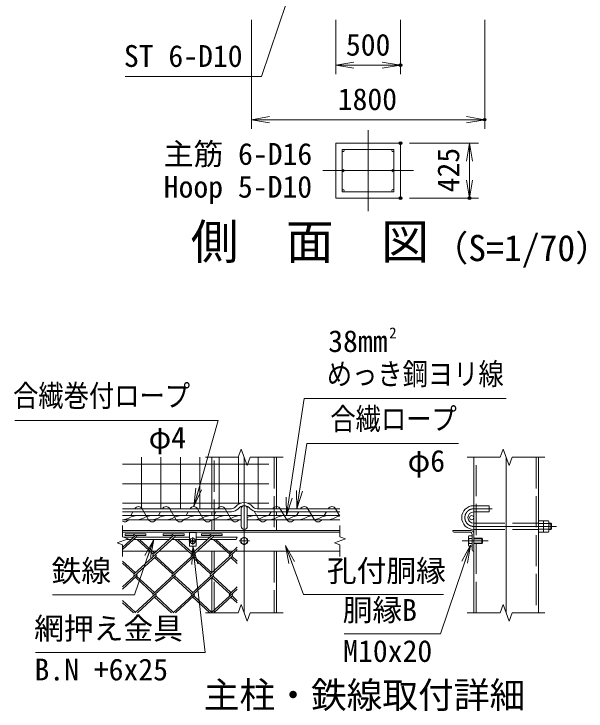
# Model space of a CAD drawing. Units: millimetres at full size. Extents: x -14700 to 14700, y -10395 to 10395.
# Drawn here: x 1442 to 5857, y -7161 to -1782 of the extents above; entities that cross this region are included whole.
import ezdxf
from ezdxf.enums import TextEntityAlignment as Align

# ---------------------------------------------------------------- set-up
doc = ezdxf.new("R2010")
doc.units = ezdxf.units.MM
doc.header["$LTSCALE"] = 40
doc.header["$PDMODE"] = 32
doc.header["$PDSIZE"] = 20
doc.linetypes.add('DASHED', pattern=[7.5, 6, -1.5])
doc.linetypes.add('USER1', pattern=[50.8, 31.75, -6.35, 6.35, -6.35])
for name, color, linetype, lineweight in [('0-0_D-STR3', 3, 'Continuous', 13), ('0-1_D-STR1', 1, 'Continuous', 18), ('0-2_D-BMK', 2, 'USER1', 13), ('0-3_D-STR4', 7, 'Continuous', 18), ('0-6_D-STR-DIM', 7, 'Continuous', 13), ('0-7_0', 7, 'Continuous', 18), ('0-9_D-STR-TXT', 7, 'Continuous', 13), ('0-A_D-TTL-TXT', 7, 'Continuous', 13), ('0-B_D-STR2', 7, 'Continuous', 13)]:
    doc.layers.add(name, color=color, linetype=linetype, lineweight=lineweight)
doc.layers.add('0-8_Defpoints', color=253, linetype='Continuous')
doc.styles.add('ＭＳ ゴシック', font='')
doc.styles.get('ＭＳ ゴシック').set_extended_font_data('MS Gothic')

# ---------------------------------------------------------------- blocks, each defined once
blk = doc.blocks.new('_Open')
at = {"layer": '0-7_0'}
blk.add_line((-40, 6.67), (0, 0), dxfattribs=at)
blk.add_lwpolyline([(-40, -6.67), (0, 0), (-40, 0)], dxfattribs=at)

msp = doc.modelspace()

# ---------------------------------------------------------------- linework, layer by layer
at = {"layer": '0-0_D-STR3', "linetype": 'DASHED'}
for p, q in [((4989.77, -5575.8), (5109.77, -5575.8)), ((5109.77, -5575.8), (5109.77, -5623.8)), ((4989.77, -5623.8), (5109.77, -5623.8)), ((4989.77, -5711.8), (5489.78, -5711.8)), ((4989.77, -5759.8), (5489.78, -5759.8))]:
    msp.add_line(p, q, dxfattribs=at)
at = {"layer": '0-0_D-STR3'}
for p, q in [((3120.04, -5599.8), (2279.74, -5599.8)), ((3121.72, -5623.8), (2279.74, -5623.8)), ((3194.87, -5735.8), (3194.87, -5599.8)), ((3242.87, -5735.8), (3242.87, -5599.8)), ((3316.02, -5623.8), (3957.99, -5623.8)), ((3317.69, -5599.8), (3957.99, -5599.8)), ((2279.74, -5651.8), (3194.87, -5651.8)), ((2279.74, -5683.8), (3194.87, -5683.8)), ((3242.87, -5651.8), (3957.99, -5651.8)), ((3242.87, -5683.8), (3957.99, -5683.8)), ((5489.78, -5692), (5489.78, -5779.6)), ((5489.78, -5692), (5526.58, -5692)), ((5529.78, -5692), (5529.78, -5779.6)), ((5529.78, -5692), (5566.58, -5692)), ((5529.78, -5701.33), (5529.78, -5770.27)), ((5569.78, -5701.33), (5569.78, -5770.27)), ((5489.78, -5713.9), (5526.58, -5713.9)), ((5529.78, -5713.9), (5566.58, -5713.9)), ((5569.78, -5711.8), (5585.99, -5711.8)), ((5569.78, -5715.59), (5589.78, -5715.59)), ((5589.78, -5715.59), (5585.99, -5711.8)), ((5585.99, -5711.8), (5585.99, -5759.8)), ((5589.78, -5715.59), (5589.78, -5756.01)), ((2795.41, -5887.8), (2795.41, -5783.8)), ((4949.77, -5814.8), (4953.39, -5808.54)), ((4953.39, -5808.54), (4977.77, -5808.54)), ((4977.77, -5808.54), (4977.77, -5887.06)), ((5489.78, -5757.7), (5526.58, -5757.7)), ((5489.78, -5779.6), (5526.58, -5779.6)), ((5529.78, -5757.7), (5566.58, -5757.7)), ((5529.78, -5779.6), (5566.58, -5779.6)), ((5569.78, -5759.8), (5585.99, -5759.8)), ((2364.69, -5819.8), (2287.39, -5819.8)), ((2347.22, -5835.8), (2312.71, -5835.8)), ((2642.14, -5835.8), (2365.7, -5835.8)), ((2659.6, -5819.8), (2383.16, -5819.8)), ((2660.61, -5835.8), (2795.41, -5835.8)), ((2678.07, -5819.8), (2795.41, -5819.8)), ((2814.09, -5846.23), (2808.01, -5846.34)), ((2808.01, -5846.34), (2808.01, -5849.27)), ((2808.01, -5846.34), (2808.01, -5849.27)), ((2814.09, -5849.37), (2808.01, -5849.27)), ((2817.81, -5844.34), (2814.09, -5846.23)), ((2817.81, -5851.26), (2814.09, -5849.37)), ((2817.88, -5844.27), (2819.84, -5840.58)), ((2817.88, -5851.33), (2819.84, -5855.02)), ((2819.95, -5834.4), (2819.84, -5840.58)), ((2819.95, -5861.2), (2819.84, -5855.02)), ((2819.85, -5834.4), (2822.87, -5834.4)), ((2819.95, -5861.2), (2822.87, -5861.2)), ((2822.87, -5834.4), (2822.98, -5840.58)), ((2822.87, -5861.2), (2822.98, -5855.02)), ((2824.94, -5844.27), (2822.98, -5840.58)), ((2824.94, -5851.33), (2822.98, -5855.02)), ((2825.01, -5844.34), (2828.73, -5846.23)), ((2825.01, -5851.26), (2828.73, -5849.37)), ((2828.73, -5849.37), (2834.81, -5849.27)), ((2847.41, -5819.8), (2954.51, -5819.8)), ((2847.41, -5835.8), (2937.05, -5835.8)), ((2955.99, -5835.8), (3155.98, -5835.8)), ((2973.45, -5819.8), (3165.21, -5819.8)), ((3192.87, -5832.79), (3218.87, -5817.78)), ((3192.87, -5862.81), (3192.87, -5832.79)), ((3218.87, -5877.82), (3192.87, -5862.81)), ((3218.87, -5817.78), (3244.87, -5832.79)), ((3244.87, -5862.81), (3218.87, -5877.82)), ((3244.87, -5832.79), (3244.87, -5862.81)), ((4949.77, -5814.8), (4949.77, -5880.8)), ((4953.39, -5828.17), (4977.77, -5828.17)), ((4989.77, -5827.8), (5051.77, -5827.8)), ((4989.77, -5831.4), (5055.37, -5831.4)), ((5051.77, -5827.8), (5057.77, -5833.8)), ((5057.77, -5833.8), (5057.77, -5861.8)), ((2847.41, -5887.8), (2795.41, -5887.8)), ((4949.77, -5880.8), (4953.39, -5887.06)), ((4953.39, -5867.43), (4977.77, -5867.43)), ((4953.39, -5887.06), (4977.77, -5887.06)), ((4989.77, -5864.2), (5055.37, -5864.2)), ((4989.77, -5867.8), (5051.77, -5867.8))]:
    msp.add_line(p, q, dxfattribs=at)
at = {"layer": '0-0_D-STR3', "color": 4}
for p, q in [((2360.37, -5623.8), (2343.79, -5651.8)), ((2431.44, -5599.8), (2481.18, -5683.8)), ((2573.57, -5623.8), (2556.99, -5651.8)), ((2644.65, -5599.8), (2694.39, -5683.8)), ((2786.78, -5623.8), (2770.2, -5651.8)), ((2857.85, -5599.8), (2907.59, -5683.8)), ((2999.98, -5623.8), (2983.4, -5651.8)), ((3071.06, -5599.8), (3120.8, -5683.8)), ((3295.35, -5618.53), (3334, -5683.8)), ((3426.4, -5623.8), (3409.81, -5651.8)), ((3497.47, -5599.8), (3547.21, -5683.8)), ((3639.6, -5623.8), (3623.02, -5651.8)), ((3710.67, -5599.8), (3760.42, -5683.8)), ((3852.81, -5623.8), (3836.23, -5651.8)), ((3923.88, -5599.8), (3957.99, -5657.41))]:
    msp.add_line(p, q, dxfattribs=at)
at = {"layer": '0-0_D-STR3'}
msp.add_lwpolyline([(3974.8, -2828.27), (3974.8, -3153.27), (4374.8, -3153.27), (4374.8, -2828.27)], close=True, dxfattribs=at)
for points in [[(2386.82, -5651.8), (2346.81, -5661.06), (2322.27, -5675.22), (2285.46, -5683.8)], [(2500.15, -5651.8), (2460.13, -5661.06), (2435.6, -5675.22), (2398.78, -5683.8)], [(2613.47, -5651.8), (2573.46, -5661.06), (2548.92, -5675.22), (2512.11, -5683.8)], [(2726.79, -5651.8), (2686.78, -5661.06), (2662.24, -5675.22), (2625.43, -5683.8)], [(2840.11, -5651.8), (2800.1, -5661.06), (2775.56, -5675.22), (2738.75, -5683.8)], [(2953.44, -5651.8), (2913.42, -5661.06), (2888.89, -5675.22), (2852.07, -5683.8)], [(3066.76, -5651.8), (3026.75, -5661.06), (3002.21, -5675.22), (2965.39, -5683.8)], [(3180.08, -5651.8), (3140.07, -5661.06), (3115.53, -5675.22), (3078.72, -5683.8)], [(3293.4, -5651.8), (3253.39, -5661.06), (3242.87, -5667.13)], [(3406.72, -5651.8), (3366.71, -5661.06), (3342.18, -5675.22), (3305.36, -5683.8)], [(3520.05, -5651.8), (3480.03, -5661.06), (3455.5, -5675.22), (3418.68, -5683.8)], [(3633.37, -5651.8), (3593.36, -5661.06), (3568.82, -5675.22), (3532.01, -5683.8)], [(3746.69, -5651.8), (3706.68, -5661.06), (3682.14, -5675.22), (3645.33, -5683.8)], [(3860.01, -5651.8), (3820, -5661.06), (3795.46, -5675.22), (3758.65, -5683.8)], [(3957.99, -5655.35), (3933.32, -5661.06), (3908.79, -5675.22), (3871.97, -5683.8)], [(2795.41, -5783.8), (2847.41, -5783.8), (2847.41, -5887.8)], [(5569.78, -5756.01), (5589.78, -5756.01), (5585.99, -5759.8)], [(2828.73, -5846.23), (2834.81, -5846.34), (2834.81, -5849.27)], [(5051.77, -5827.8), (5051.77, -5867.8), (5057.77, -5861.8)]]:
    msp.add_lwpolyline(points, dxfattribs=at)
for centre, radius in [((3982.8, -2836.27), 8), ((4366.8, -2836.27), 8), ((3982.8, -2990.77), 8), ((4366.8, -2990.77), 8), ((3982.8, -3145.27), 8), ((4366.8, -3145.27), 8), ((4973.77, -5667.8), 16), ((2821.41, -5847.8), 21), ((3218.87, -5847.8), 25)]:
    msp.add_circle(centre, radius, dxfattribs=at)
at = {"layer": '0-0_D-STR3', "color": 4}
for centre, start, end in [((2403.01, -5615.52), 28.93798, 151.06202), ((2616.22, -5615.52), 28.93798, 151.06202), ((2829.42, -5615.52), 28.93798, 151.06202), ((3042.63, -5615.52), 28.93798, 151.06202), ((3469.04, -5615.52), 28.93798, 151.06202), ((3682.24, -5615.52), 28.93798, 151.06202), ((3895.45, -5615.52), 28.93798, 151.06202), ((2296.41, -5668.08), 239.13307, 331.06202), ((2509.61, -5668.08), 208.93798, 331.06202), ((2722.82, -5668.08), 208.93798, 331.06202), ((2936.02, -5668.08), 208.93798, 331.06202), ((3149.23, -5668.08), 208.93798, 331.06202), ((3362.43, -5668.08), 208.93798, 331.06202), ((3575.64, -5668.08), 208.93798, 331.06202), ((3788.85, -5668.08), 208.93798, 331.06202)]:
    msp.add_arc(centre, 32.49, start, end, dxfattribs=at)
at = {"layer": '0-0_D-STR3'}
for centre, radius, start, end in [((3110.29, -5535.88), 64.66, 278.67529, 312.93489), ((3223.83, -5643.85), 92.23, 93.08535, 138.90015), ((3223.83, -5643.85), 68.23, 94.1723, 139.7895), ((3218.87, -5599.8), 24, 0, 180), ((3213.9, -5643.85), 92.23, 41.09985, 86.91465), ((3213.9, -5643.85), 68.23, 40.2105, 85.8277), ((3327.45, -5535.88), 64.66, 227.06511, 261.32471), ((4989.77, -5667.8), 92, 90, 270), ((3110.29, -5535.88), 88.66, 277.40669, 313.86669), ((3327.45, -5535.88), 88.66, 226.13331, 262.59331), ((4989.77, -5667.8), 44, 90, 270), ((5509.85, -5702.95), 19.99, 326.78843, 33.21157), ((5549.85, -5702.95), 19.99, 326.78843, 33.21157), ((3218.87, -5735.8), 24, 180, 0), ((5453.24, -5735.8), 76.54, 343.37369, 16.62631), ((5493.24, -5735.8), 76.54, 343.37369, 16.62631), ((4967.73, -5818.36), 17.38, 145.61575, 214.38425), ((5509.85, -5768.65), 19.99, 326.78843, 33.21157), ((5549.85, -5768.65), 19.99, 326.78843, 33.21157), ((5015.32, -5847.8), 64.96, 162.41205, 197.58795), ((4967.73, -5877.25), 17.38, 145.61575, 214.38425)]:
    msp.add_arc(centre, radius, start, end, dxfattribs=at)
at = {"layer": '0-1_D-STR1'}
for p, q in [((2968.87, -5599.8), (2968.87, -5202.47)), ((3468.87, -5202.47), (3468.87, -5599.8)), ((4989.77, -5202.47), (4989.77, -6402.47)), ((5489.78, -6402.47), (5489.78, -5202.47)), ((2968.87, -5651.8), (2968.87, -5623.8)), ((3468.87, -5623.8), (3468.87, -5651.8)), ((2968.87, -5767.8), (2968.87, -5683.8)), ((3468.87, -5683.8), (3468.87, -5767.8)), ((2279.74, -5767.8), (3957.99, -5767.8)), ((2279.74, -5779.8), (3957.99, -5779.8)), ((4969.77, -5767.8), (4829.77, -5767.8)), ((4829.77, -5771.8), (4829.77, -5767.8)), ((4959.77, -5779.8), (4837.77, -5779.8)), ((4977.77, -5919.8), (4977.77, -5797.8)), ((2279.74, -5927.8), (2492.32, -5927.8)), ((2511.26, -5927.8), (2541.74, -5927.8)), ((2560.21, -5927.8), (2787.23, -5927.8)), ((2806.17, -5927.8), (2836.65, -5927.8)), ((2855.59, -5927.8), (3082.14, -5927.8)), ((2968.87, -6094.24), (2968.87, -5927.8)), ((3101.09, -5927.8), (3131.56, -5927.8)), ((3150.5, -5927.8), (3957.99, -5927.8)), ((3468.87, -5927.8), (3468.87, -6402.47)), ((4985.77, -5927.8), (4989.77, -5927.8)), ((2968.87, -6398.77), (2968.87, -6128.97))]:
    msp.add_line(p, q, dxfattribs=at)
at = {"layer": '0-1_D-STR1', "linetype": 'DASHED'}
for p, q in [((2986.87, -5767.8), (2986.87, -5202.47)), ((3450.87, -5202.47), (3450.87, -5767.8)), ((5007.77, -6402.47), (5007.77, -5202.47)), ((5471.78, -5202.47), (5471.78, -6402.47)), ((2986.87, -6402.47), (2986.87, -5927.8)), ((3450.87, -5927.8), (3450.87, -6402.47))]:
    msp.add_line(p, q, dxfattribs=at)
at = {"layer": '0-1_D-STR1'}
for centre, radius, start, end in [((4837.77, -5771.8), 8, 180, 270), ((4959.77, -5797.8), 18, 0, 90), ((4969.77, -5787.8), 20, 0, 90), ((4985.77, -5919.8), 8, 180, 270)]:
    msp.add_arc(centre, radius, start, end, dxfattribs=at)
at = {"layer": '0-2_D-BMK'}
for p, q in [((4174.8, -2678.27), (4174.8, -3303.27)), ((3824.8, -2990.77), (4524.8, -2990.77)), ((3218.87, -5202.47), (3218.87, -6402.47)), ((5239.77, -5202.47), (5239.77, -6402.47)), ((5131.69, -5599.8), (4989.77, -5599.8)), ((4989.77, -5735.8), (5629.78, -5735.8)), ((2791.65, -5847.8), (2851.17, -5847.8)), ((2821.41, -5818.04), (2821.41, -5877.56)), ((3178.87, -5847.8), (3258.87, -5847.8)), ((5101.38, -5847.8), (4901.38, -5847.8))]:
    msp.add_line(p, q, dxfattribs=at)
msp.add_arc((4989.77, -5667.8), 68, 90, 270, dxfattribs=at)
at = {"layer": '0-3_D-STR4'}
msp.add_lwpolyline([(3924.8, -2778.27), (3924.8, -3203.27), (4424.8, -3203.27), (4424.8, -2778.27)], close=True, dxfattribs=at)
at = {"layer": '0-6_D-STR-DIM'}
for p, q in [((3274.8, -1827.48), (3274.8, -2667.48)), ((3924.8, -1827.48), (3924.8, -2247.48)), ((4424.8, -1827.48), (4424.8, -2247.48)), ((5074.8, -1827.48), (5074.8, -2667.48)), ((3924.8, -2177.48), (4424.8, -2177.48)), ((3274.8, -2597.48), (5074.8, -2597.48)), ((4494.8, -2778.27), (5026.9, -2778.27)), ((4956.9, -2778.27), (4956.9, -3203.27)), ((4494.8, -3203.27), (5026.9, -3203.27)), ((3195.78, -5139.04), (3172.69, -5202.47)), ((3241.95, -5265.9), (3195.78, -5139.04)), ((5216.69, -5139.04), (5193.6, -5202.47)), ((5262.86, -5265.9), (5216.69, -5139.04)), ((2918.87, -5202.47), (3172.69, -5202.47)), ((3265.04, -5202.47), (3241.95, -5265.9)), ((3265.04, -5202.47), (3518.87, -5202.47)), ((4939.77, -5202.47), (5193.6, -5202.47)), ((5285.95, -5202.47), (5262.86, -5265.9)), ((5285.95, -5202.47), (5539.77, -5202.47)), ((2279.74, -5727.8), (2279.74, -5817.02)), ((3957.99, -5727.8), (3957.99, -5817.02)), ((3165.21, -5819.8), (3155.98, -5835.8)), ((2279.74, -5878.58), (2279.74, -5967.8)), ((3957.99, -5878.58), (3957.99, -5967.8)), ((3195.78, -6339.04), (3172.69, -6402.47)), ((3241.95, -6465.9), (3195.78, -6339.04)), ((5216.69, -6339.04), (5193.6, -6402.47)), ((5262.86, -6465.9), (5216.69, -6339.04)), ((2918.87, -6402.47), (3172.69, -6402.47)), ((3265.04, -6402.47), (3241.95, -6465.9)), ((3265.04, -6402.47), (3518.87, -6402.47)), ((4939.77, -6402.47), (5193.6, -6402.47)), ((5285.95, -6402.47), (5262.86, -6465.9)), ((5285.95, -6402.47), (5539.77, -6402.47))]:
    msp.add_line(p, q, dxfattribs=at)
for points in [[(2279.74, -5878.58), (2237.45, -5863.19), (2322.03, -5832.41), (2279.74, -5817.02)], [(3957.99, -5878.58), (3915.71, -5863.19), (4000.28, -5832.41), (3957.99, -5817.02)]]:
    msp.add_lwpolyline(points, dxfattribs=at)
at = {"layer": '0-8_Defpoints'}
for p in [(4424.8, -2177.48), (5074.8, -2597.48), (4424.8, -2778.27), (4424.8, -3203.27), (4956.9, -3203.27)]:
    msp.add_point(p, dxfattribs=at)
at = {"layer": '0-9_D-STR-TXT'}
for points in [[(2299.16, -2265.39), (3352.04, -2265.39), (3674.16, -1309.37)], [(5239.37, -4747.84), (3680.68, -4747.84), (3545.5, -5649.82)], [(1448.28, -4917.7), (3018.52, -4917.7), (2829.97, -5581.11)], [(4873.25, -5096.61), (3700.98, -5096.61), (3625.87, -5597.82)], [(1740.24, -6263.54), (2373.3, -6263.54), (2519.46, -5837.69)], [(1608.5, -6707.85), (2917.57, -6707.85), (2821.64, -5889.79)], [(4756.43, -6261.87), (3677.44, -6261.87), (3538.22, -5884.34)], [(3990.82, -6564.34), (4734.92, -6564.34), (4965.17, -5881.18)]]:
    msp.add_lwpolyline(points, dxfattribs=at)
at = {"layer": '0-B_D-STR2'}
for p, q in [((2425.88, -5202.47), (2425.88, -5599.8)), ((2575.88, -5202.47), (2575.88, -5599.8)), ((2725.88, -5202.47), (2725.88, -5599.8)), ((2875.88, -5202.47), (2875.88, -5599.8)), ((3025.88, -5202.47), (3025.88, -5599.8)), ((3175.88, -5202.47), (3175.88, -5565.06)), ((3325.88, -5202.47), (3325.88, -5599.8)), ((2279.74, -5256.82), (3407.59, -5256.82)), ((2279.74, -5406.82), (3407.59, -5406.82)), ((2279.74, -5556.82), (3193.31, -5556.82)), ((3244.42, -5556.82), (3407.59, -5556.82)), ((2379.26, -5806.44), (2279.74, -5897.64)), ((2299.26, -5793.64), (2459.26, -5793.64)), ((2299.26, -5806.44), (2299.26, -5793.64)), ((2299.26, -5806.44), (2366.41, -5806.44)), ((2674.17, -5806.44), (2517.03, -5950.44)), ((2594.17, -5793.64), (2754.17, -5793.64)), ((2594.17, -5806.44), (2594.17, -5793.64)), ((2594.17, -5806.44), (2661.33, -5806.44)), ((2968.87, -5806.65), (2811.94, -5950.44)), ((2888.87, -5793.85), (3048.87, -5793.85)), ((2888.87, -5806.65), (2888.87, -5793.85)), ((2888.87, -5806.65), (2956.02, -5806.65)), ((2968.87, -5806.65), (3048.87, -5806.65)), ((3048.87, -5806.65), (3048.87, -5793.85)), ((2388.28, -5815.11), (2279.74, -5914.57)), ((2683.19, -5815.11), (2369.36, -6102.68)), ((2393.4, -5819.8), (2388.28, -5815.11)), ((2517.03, -5950.44), (2391.92, -5835.8)), ((2526.5, -5941.76), (2410.86, -5835.8)), ((2978.34, -5815.33), (2664.48, -6102.92)), ((2688.31, -5819.8), (2683.19, -5815.11)), ((2811.94, -5950.44), (2686.83, -5835.8)), ((2821.41, -5941.76), (2705.77, -5835.8)), ((2983.22, -5819.8), (2978.34, -5815.33)), ((3106.85, -5950.44), (2981.74, -5835.8)), ((3116.32, -5941.76), (3000.68, -5835.8)), ((3165.21, -5914.32), (2959.39, -6102.92)), ((3165.21, -5896.96), (3106.85, -5950.44)), ((2535.74, -5967.59), (2279.74, -6202.17)), ((2830.65, -5967.59), (2516.81, -6255.16)), ((2673.95, -6094.24), (2535.74, -5967.59)), ((3125.56, -5967.59), (2811.7, -6255.19)), ((2968.87, -6094.24), (2830.65, -5967.59)), ((3165.21, -6003.93), (3125.56, -5967.59)), ((2378.83, -6094), (2279.74, -6003.2)), ((2369.36, -6102.68), (2279.74, -6020.57)), ((2664.48, -6102.92), (2526.26, -5976.27)), ((2959.39, -6102.92), (2821.17, -5976.27)), ((3165.21, -6021.29), (3116.08, -5976.27)), ((2388.3, -6120.05), (2279.74, -6219.53)), ((2683.19, -6120.07), (2375, -6402.47)), ((2516.81, -6255.16), (2378.83, -6128.73)), ((2526.29, -6246.48), (2388.3, -6120.05)), ((2978.1, -6120.07), (2669.91, -6402.47)), ((2811.7, -6255.19), (2674.54, -6129.5)), ((2821.17, -6246.5), (2683.19, -6120.07)), ((3106.85, -6255.4), (2968.63, -6128.75)), ((3116.32, -6246.72), (2978.1, -6120.07)), ((3165.21, -6218.85), (2964.83, -6402.47)), ((3165.21, -6201.92), (3106.85, -6255.4)), ((2535.76, -6272.53), (2393.95, -6402.47)), ((2658.62, -6402.47), (2526.29, -6281.21)), ((2673.74, -6398.96), (2535.76, -6272.53)), ((2830.65, -6272.55), (2688.86, -6402.47)), ((2953.49, -6402.47), (2821.17, -6281.23)), ((2968.63, -6398.98), (2830.65, -6272.55)), ((3125.56, -6272.55), (2983.77, -6402.47)), ((3165.21, -6326.25), (3116.08, -6281.23)), ((3165.21, -6308.88), (3125.56, -6272.55)), ((2378.83, -6398.96), (2279.74, -6308.16)), ((2363.71, -6402.47), (2279.74, -6325.52))]:
    msp.add_line(p, q, dxfattribs=at)
for points in [[(2379.26, -5806.44), (2459.26, -5806.44), (2459.26, -5793.64)], [(2674.17, -5806.44), (2754.17, -5806.44), (2754.17, -5793.64)]]:
    msp.add_lwpolyline(points, dxfattribs=at)
for centre, start, end in [((2379.26, -5806.44), 85, 222.5), ((2379.04, -5806.65), 317.5, 0.89905), ((2674.17, -5806.44), 85, 222.5), ((2673.95, -5806.65), 317.5, 0.89905), ((2968.87, -5806.65), 95, 222.5), ((2968.87, -5806.65), 317.5, 0), ((2526.5, -5959.12), 137.5, 222.5), ((2526.5, -5959.12), 317.5, 42.5), ((2821.41, -5959.12), 137.5, 222.5), ((2821.41, -5959.12), 317.5, 42.5), ((3116.32, -5959.12), 137.5, 222.5), ((3116.32, -5959.12), 317.5, 42.5), ((2379.04, -6111.6), 137.5, 222.5), ((2379.04, -6111.6), 317.5, 42.5), ((2673.95, -6111.6), 137.5, 222.5), ((2673.95, -6111.6), 317.5, 42.5), ((2968.87, -6111.6), 137.5, 222.5), ((2968.87, -6111.6), 317.5, 42.5), ((2526.5, -6264.08), 137.5, 222.5), ((2526.5, -6264.08), 317.5, 42.5), ((2821.41, -6264.08), 137.5, 222.5), ((2821.41, -6264.08), 317.5, 42.5), ((3116.32, -6264.08), 137.5, 222.5), ((3116.32, -6264.08), 317.5, 42.5)]:
    msp.add_arc(centre, 12.85, start, end, dxfattribs=at)

# ---------------------------------------------------------------- block references
at = {"layer": '0-6_D-STR-DIM', "xscale": 3.5, "yscale": 3.5}
for p, rotation in [((3924.8, -2177.48), 180), ((3274.8, -2597.48), 180), ((4956.9, -2778.27), 90), ((4956.9, -3203.27), 270)]:
    msp.add_blockref('_Open', p, dxfattribs=dict(at, rotation=rotation))
for p in [(4424.8, -2177.48), (5074.8, -2597.48)]:
    msp.add_blockref('_Open', p, dxfattribs=at)
at = {"layer": '0-9_D-STR-TXT', "xscale": 3.5, "yscale": 3.5}
for p, rotation in [((2829.42, -5583.03), 254.13411), ((3625.58, -5599.8), 261.47698), ((3545.21, -5651.8), 261.47698), ((2520.11, -5835.8), 71.05648), ((2821.41, -5887.8), 96.68798), ((3537.53, -5882.46), 110.24163), ((4965.81, -5879.28), 71.37435)]:
    msp.add_blockref('_Open', p, dxfattribs=dict(at, rotation=rotation))

# ---------------------------------------------------------------- texts
at = {"layer": '0-6_D-STR-DIM', "style": 'ＭＳ ゴシック'}
for s, p in [('500', (4003.69, -2153.86)), ('1800', (3940.58, -2573.86))]:
    msp.add_text(s, height=168.3, dxfattribs=at).set_placement(p, align=Align.BOTTOM_LEFT)
msp.add_text('425', height=168.3, rotation=90, dxfattribs=at).set_placement((4928.65, -3158.27), align=Align.BOTTOM_LEFT)
at = {"layer": '0-9_D-STR-TXT', "style": 'ＭＳ ゴシック'}
for s, height, p in [('ST 6-D10', 168.3, (2290.28, -2240.88)), ('主筋 6-D16', 168.3, (2597.8, -2996.51)), ('Hoop 5-D10', 168.3, (2597.8, -3249.68)), ('38mm', 168.3, (3866.9, -4440.78)), ('2', 84.16, (4337.34, -4309.78)), ('φ4', 168.3, (2481.41, -5185.12)), ('φ6', 168.3, (4480.26, -5364.03)), ('鉄線', 168.3, (1732.25, -6213.27)), ('孔付胴縁', 168.3, (3856.56, -6212.94)), ('胴縁B', 168.3, (3978.39, -6515.4)), ('網押え金具', 168.3, (1597.84, -6658.03)), ('M10x20', 168.3, (3982.84, -6831.76)), ('B.N +6x25', 168.3, (1600.35, -6974.58))]:
    msp.add_text(s, height=height, dxfattribs=at).set_placement(p, align=Align.BOTTOM_LEFT)
at = {"layer": '0-9_D-STR-TXT', "style": 'ＭＳ ゴシック', "width": 0.85}
for s, p in [('めっき鋼ヨリ線', (3856.24, -4694.02)), ('合繊巻付ロープ', (1434.96, -4861.66)), ('合繊ロープ', (3883.66, -5040.57))]:
    msp.add_text(s, height=168.3, dxfattribs=at).set_placement(p, align=Align.BOTTOM_LEFT)
at = {"layer": '0-A_D-TTL-TXT', "style": 'ＭＳ ゴシック'}
for s, height, p in [('側\u3000面\u3000図', 269.5, (2806.41, -3753.97)), ('（S=1/70）', 202.1, (4672.51, -3749.55)), ('主柱・鉄線取付詳細', 202.1, (2906.79, -7198.3))]:
    msp.add_text(s, height=height, dxfattribs=at).set_placement(p, align=Align.BOTTOM_LEFT)

doc.saveas('drawing.dxf')
